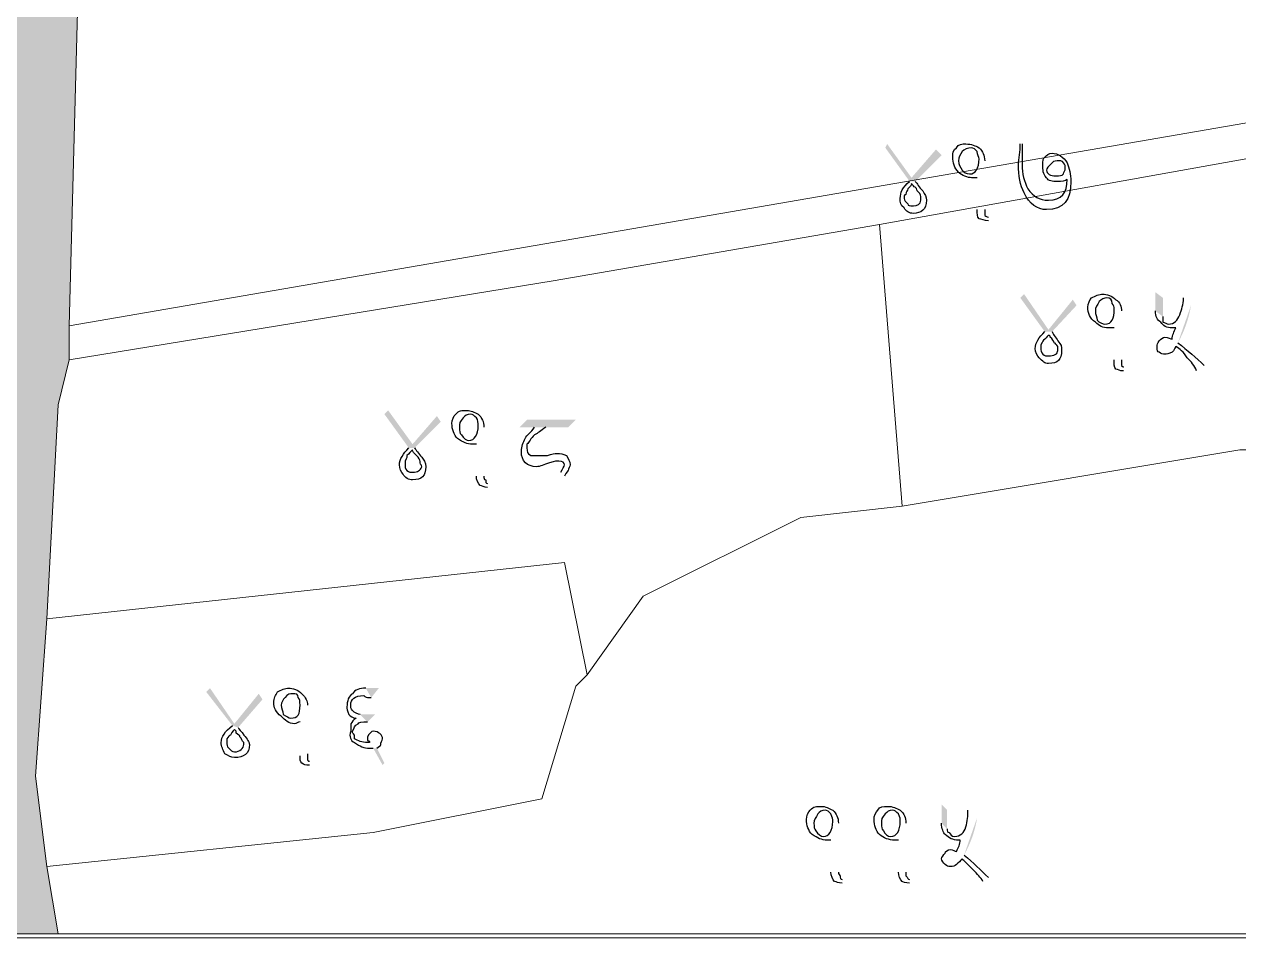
# Model space of a CAD drawing. Header units: metres. Extents: x 345912 to 349030, y 3061206 to 3061792.
# Drawn here: x 346788.72 to 346821.61, y 3061317.05 to 3061341.78 of the extents above; entities that cross this region are included whole.
import ezdxf

# ---------------------------------------------------------------- set-up
doc = ezdxf.new("R2010")
doc.units = ezdxf.units.M
doc.header["$MEASUREMENT"] = 0
doc.layers.add('PDF4_Geometry', color=7, linetype='Continuous')
doc.layers.add('PDF4_Solid Fills', color=7, linetype='Continuous')

msp = doc.modelspace()

# ---------------------------------------------------------------- hatches: boundary and pattern name
at = {"layer": 'PDF4_Solid Fills', "true_color": 0xc3c3c3, "transparency": 33554531}
h = msp.add_hatch(color=9, dxfattribs=at)
h.paths.add_polyline_path([(346861.86867, 3061355.56042), (346855.77267, 3061355.25562), (346854.85827, 3061364.39962), (346853.94387, 3061369.58122), (346859.73507, 3061370.80042), (346860.03987, 3061370.80042), (346860.95427, 3061365.61882), (346861.25907, 3061361.65642)], flags=0)
h.paths.add_polyline_path([(346864.00227, 3061332.39562), (346857.60147, 3061332.09083), (346856.68707, 3061342.14922), (346863.08787, 3061342.14922)], flags=0)
h.paths.add_polyline_path([(346838.09427, 3061366.83802), (346831.99827, 3061365.61882), (346831.08387, 3061365.31402), (346823.46387, 3061364.09482), (346814.01507, 3061362.26602), (346813.71028, 3061362.26602), (346791.45988, 3061357.99882), (346792.37427, 3061364.09482), (346811.27187, 3061367.75243), (346820.72067, 3061369.27642), (346829.55987, 3061371.10522), (346838.70387, 3061372.62922)], flags=0)
h.paths.add_polyline_path([(346867.65987, 3061372.32442), (346864.30707, 3061371.71482), (346864.30707, 3061372.01962), (346864.00227, 3061374.76282), (346867.35507, 3061375.37243)], flags=0)
h.paths.add_polyline_path([(346853.94387, 3061369.58122), (346845.71427, 3061368.05722), (346845.40947, 3061368.05722), (346845.10467, 3061368.05722), (346844.49507, 3061367.75243), (346838.09427, 3061366.83802), (346838.70387, 3061372.62922), (346849.06707, 3061374.76282), (346849.37187, 3061374.76282), (346849.67667, 3061375.06762), (346849.98147, 3061375.06762), (346850.28627, 3061375.06762), (346852.72467, 3061375.67722)], flags=0)
h.paths.add_polyline_path([(346859.73507, 3061370.80042), (346853.94387, 3061369.58122), (346852.72467, 3061375.67722), (346856.99187, 3061376.59162), (346858.82067, 3061376.89642), (346859.43027, 3061371.10522)], flags=0)
h.paths.add_polyline_path([(346864.00227, 3061374.76282), (346864.30707, 3061372.01962), (346864.30707, 3061371.71482), (346859.73507, 3061370.80042), (346859.43027, 3061371.10522), (346858.82067, 3061376.89642), (346860.95427, 3061377.20123), (346863.69747, 3061377.50603), (346863.69747, 3061376.89642)], flags=0)
h.paths.add_polyline_path([(346867.35507, 3061375.37243), (346864.00227, 3061374.76282), (346863.69747, 3061376.89642), (346863.69747, 3061377.50603), (346867.05027, 3061378.11562)], flags=0)
h.paths.add_polyline_path([(346956.05188, 3061317.15562), (346955.13748, 3061318.37482), (346952.39427, 3061320.81322), (346949.95587, 3061321.11802), (346943.85987, 3061323.25162), (346934.71587, 3061325.99482), (346928.01028, 3061327.51882), (346922.82867, 3061327.51882), (346919.78067, 3061327.21402), (346917.64707, 3061326.29962), (346909.41747, 3061322.03243), (346903.32147, 3061317.76522), (346901.18787, 3061317.15562), (346787.49747, 3061317.15562), (346787.19267, 3061318.37482), (346787.19267, 3061320.50842), (346788.10707, 3061333.91962), (346788.41187, 3061335.74842), (346788.41187, 3061342.14922), (346788.71668, 3061350.37882), (346789.63107, 3061357.08442), (346790.54547, 3061360.74202), (346790.54547, 3061366.22842), (346791.45988, 3061369.58122), (346794.50787, 3061379.03002), (346793.89827, 3061382.07802), (346793.59348, 3061382.99243), (346790.54547, 3061391.83162), (346787.19267, 3061402.80443), (346782.92547, 3061416.52042), (346782.92547, 3061419.87322), (346782.92547, 3061427.18843), (346780.18227, 3061437.55162), (346778.04867, 3061448.82923), (346775.30547, 3061457.36363), (346773.78147, 3061460.41162), (346770.73347, 3061464.06923), (346767.07587, 3061467.72682), (346763.11347, 3061473.51802), (346756.40787, 3061482.66203), (346754.88388, 3061486.31962), (346748.78787, 3061488.45322), (346744.82547, 3061489.36763), (346745.73987, 3061490.58682), (346754.57907, 3061487.84363), (346755.18867, 3061488.75802), (346754.57907, 3061494.24442), (346751.22627, 3061506.13162), (346747.56867, 3061512.83722), (346749.39748, 3061514.05643), (346753.35987, 3061506.43643), (346754.57907, 3061501.86442), (346756.71267, 3061492.72042), (346757.32227, 3061484.79563), (346760.37028, 3061481.13802), (346761.89427, 3061478.39483), (346767.07587, 3061470.77483), (346772.56227, 3061464.37402), (346775.00067, 3061461.02123), (346778.04867, 3061454.62042), (346780.18227, 3061447.00042), (346780.79187, 3061442.42843), (346784.44948, 3061428.10282), (346785.05907, 3061419.87322), (346785.36387, 3061417.13002), (346789.93587, 3061400.67083), (346795.11747, 3061386.04042), (346796.03187, 3061382.07802), (346795.42227, 3061375.67722), (346792.67907, 3061367.14282), (346792.37427, 3061364.09482), (346791.45988, 3061357.99882), (346791.15507, 3061353.73162), (346790.24067, 3061345.19722), (346789.93587, 3061333.61482), (346789.93587, 3061332.70042), (346789.63107, 3061331.48123), (346789.32628, 3061325.69002), (346789.02147, 3061321.42283), (346789.32628, 3061318.98443), (346789.63107, 3061317.15562), (346895.09187, 3061317.15562), (346896.00627, 3061317.46042), (346900.57827, 3061318.67962), (346905.45507, 3061320.81322), (346908.80787, 3061323.25162), (346916.12308, 3061327.21402), (346916.73267, 3061327.51882), (346917.64707, 3061327.82362), (346920.69507, 3061328.73802), (346927.70547, 3061328.73802), (346936.23988, 3061326.90923), (346946.29828, 3061324.16603), (346948.12707, 3061323.25162), (346949.04147, 3061322.94682), (346955.13748, 3061320.50842), (346957.57587, 3061318.37482), (346957.88067, 3061318.07002), (346958.49028, 3061317.15562)], flags=0)
h.paths.add_polyline_path([(346863.08787, 3061342.14922), (346856.68707, 3061342.14922), (346855.77267, 3061355.25562), (346861.86867, 3061355.56042), (346862.17347, 3061353.73162), (346862.78307, 3061343.97802)], flags=0)
h = msp.add_hatch(color=9, dxfattribs=at)
h.paths.add_polyline_path([(346861.86867, 3061355.56042), (346855.77267, 3061355.25562), (346854.85827, 3061364.39962), (346853.94387, 3061369.58122), (346859.73507, 3061370.80042), (346860.03987, 3061370.80042), (346860.95427, 3061365.61882), (346861.25907, 3061361.65642)], flags=0)
h.paths.add_polyline_path([(346864.00227, 3061332.39562), (346857.60147, 3061332.09083), (346856.68707, 3061342.14922), (346863.08787, 3061342.14922)], flags=0)
h.paths.add_polyline_path([(346838.09427, 3061366.83802), (346831.99827, 3061365.61882), (346831.08387, 3061365.31402), (346823.46387, 3061364.09482), (346814.01507, 3061362.26602), (346813.71028, 3061362.26602), (346791.45988, 3061357.99882), (346792.37427, 3061364.09482), (346811.27187, 3061367.75243), (346820.72067, 3061369.27642), (346829.55987, 3061371.10522), (346838.70387, 3061372.62922)], flags=0)
h.paths.add_polyline_path([(346867.65987, 3061372.32442), (346864.30707, 3061371.71482), (346864.30707, 3061372.01962), (346864.00227, 3061374.76282), (346867.35507, 3061375.37243)], flags=0)
h.paths.add_polyline_path([(346853.94387, 3061369.58122), (346845.71427, 3061368.05722), (346845.40947, 3061368.05722), (346845.10467, 3061368.05722), (346844.49507, 3061367.75243), (346838.09427, 3061366.83802), (346838.70387, 3061372.62922), (346849.06707, 3061374.76282), (346849.37187, 3061374.76282), (346849.67667, 3061375.06762), (346849.98147, 3061375.06762), (346850.28627, 3061375.06762), (346852.72467, 3061375.67722)], flags=0)
h.paths.add_polyline_path([(346859.73507, 3061370.80042), (346853.94387, 3061369.58122), (346852.72467, 3061375.67722), (346856.99187, 3061376.59162), (346858.82067, 3061376.89642), (346859.43027, 3061371.10522)], flags=0)
h.paths.add_polyline_path([(346864.00227, 3061374.76282), (346864.30707, 3061372.01962), (346864.30707, 3061371.71482), (346859.73507, 3061370.80042), (346859.43027, 3061371.10522), (346858.82067, 3061376.89642), (346860.95427, 3061377.20123), (346863.69747, 3061377.50603), (346863.69747, 3061376.89642)], flags=0)
h.paths.add_polyline_path([(346867.35507, 3061375.37243), (346864.00227, 3061374.76282), (346863.69747, 3061376.89642), (346863.69747, 3061377.50603), (346867.05027, 3061378.11562)], flags=0)
h.paths.add_polyline_path([(346956.05188, 3061317.15562), (346955.13748, 3061318.37482), (346952.39427, 3061320.81322), (346949.95587, 3061321.11802), (346943.85987, 3061323.25162), (346934.71587, 3061325.99482), (346928.01028, 3061327.51882), (346922.82867, 3061327.51882), (346919.78067, 3061327.21402), (346917.64707, 3061326.29962), (346909.41747, 3061322.03243), (346903.32147, 3061317.76522), (346901.18787, 3061317.15562), (346787.49747, 3061317.15562), (346787.19267, 3061318.37482), (346787.19267, 3061320.50842), (346788.10707, 3061333.91962), (346788.41187, 3061335.74842), (346788.41187, 3061342.14922), (346788.71668, 3061350.37882), (346789.63107, 3061357.08442), (346790.54547, 3061360.74202), (346790.54547, 3061366.22842), (346791.45988, 3061369.58122), (346794.50787, 3061379.03002), (346793.89827, 3061382.07802), (346793.59348, 3061382.99243), (346790.54547, 3061391.83162), (346787.19267, 3061402.80443), (346782.92547, 3061416.52042), (346782.92547, 3061419.87322), (346782.92547, 3061427.18843), (346780.18227, 3061437.55162), (346778.04867, 3061448.82923), (346775.30547, 3061457.36363), (346773.78147, 3061460.41162), (346770.73347, 3061464.06923), (346767.07587, 3061467.72682), (346763.11347, 3061473.51802), (346756.40787, 3061482.66203), (346754.88388, 3061486.31962), (346748.78787, 3061488.45322), (346744.82547, 3061489.36763), (346745.73987, 3061490.58682), (346754.57907, 3061487.84363), (346755.18867, 3061488.75802), (346754.57907, 3061494.24442), (346751.22627, 3061506.13162), (346747.56867, 3061512.83722), (346749.39748, 3061514.05643), (346753.35987, 3061506.43643), (346754.57907, 3061501.86442), (346756.71267, 3061492.72042), (346757.32227, 3061484.79563), (346760.37028, 3061481.13802), (346761.89427, 3061478.39483), (346767.07587, 3061470.77483), (346772.56227, 3061464.37402), (346775.00067, 3061461.02123), (346778.04867, 3061454.62042), (346780.18227, 3061447.00042), (346780.79187, 3061442.42843), (346784.44948, 3061428.10282), (346785.05907, 3061419.87322), (346785.36387, 3061417.13002), (346789.93587, 3061400.67083), (346795.11747, 3061386.04042), (346796.03187, 3061382.07802), (346795.42227, 3061375.67722), (346792.67907, 3061367.14282), (346792.37427, 3061364.09482), (346791.45988, 3061357.99882), (346791.15507, 3061353.73162), (346790.24067, 3061345.19722), (346789.93587, 3061333.61482), (346789.93587, 3061332.70042), (346789.63107, 3061331.48123), (346789.32628, 3061325.69002), (346789.02147, 3061321.42283), (346789.32628, 3061318.98443), (346789.63107, 3061317.15562), (346895.09187, 3061317.15562), (346896.00627, 3061317.46042), (346900.57827, 3061318.67962), (346905.45507, 3061320.81322), (346908.80787, 3061323.25162), (346916.12308, 3061327.21402), (346916.73267, 3061327.51882), (346917.64707, 3061327.82362), (346920.69507, 3061328.73802), (346927.70547, 3061328.73802), (346936.23988, 3061326.90923), (346946.29828, 3061324.16603), (346948.12707, 3061323.25162), (346949.04147, 3061322.94682), (346955.13748, 3061320.50842), (346957.57587, 3061318.37482), (346957.88067, 3061318.07002), (346958.49028, 3061317.15562)], flags=0)
h.paths.add_polyline_path([(346863.08787, 3061342.14922), (346856.68707, 3061342.14922), (346855.77267, 3061355.25562), (346861.86867, 3061355.56042), (346862.17347, 3061353.73162), (346862.78307, 3061343.97802)], flags=0)
at = {"layer": 'PDF4_Solid Fills', "transparency": 33554559}
h = msp.add_hatch(color=256, dxfattribs=at)
h.paths.add_polyline_path([(346812.69428, 3061337.52643), (346812.03388, 3061338.44083), (346812.08468, 3061338.54243), (346812.74508, 3061337.62803), (346813.40548, 3061338.39003), (346813.55788, 3061338.23763), (346812.84668, 3061337.52643)], flags=0)
h.paths.add_polyline_path([(346814.72628, 3061338.08523), (346814.72628, 3061336.76443)], flags=0)
h.paths.add_polyline_path([(346814.82788, 3061336.56123), (346814.82788, 3061336.45963)], flags=0)
h.paths.add_polyline_path([(346815.69148, 3061338.54243), (346815.74228, 3061338.54243)], flags=0)
h.paths.add_polyline_path([(346816.96148, 3061337.57723), (346816.96148, 3061337.57723)], flags=0)
h = msp.add_hatch(color=256, dxfattribs=at)
h.paths.add_polyline_path([(346816.35188, 3061333.46244), (346815.69148, 3061334.37684), (346815.79308, 3061334.47844), (346816.45348, 3061333.51324), (346817.11388, 3061334.32604), (346817.21548, 3061334.17364), (346816.55508, 3061333.46244)], flags=0)
h.paths.add_polyline_path([(346818.43468, 3061334.02124), (346818.43468, 3061332.70044)], flags=0)
h.paths.add_polyline_path([(346818.48548, 3061332.49724), (346818.48548, 3061332.39564)], flags=0)
h.paths.add_polyline_path([(346820.11108, 3061334.37684), (346820.31428, 3061334.17364)], flags=0)
h.paths.add_polyline_path([(346819.95868, 3061333.15764, 0.08894398), (346820.31428, 3061334.17364)], flags=0)
h.paths.add_polyline_path([(346820.66988, 3061332.54804), (346820.46668, 3061332.39564)], flags=0)
h.paths.add_polyline_path([(346819.34908, 3061334.02124), (346819.34908, 3061334.52924), (346819.55228, 3061334.37684), (346819.55228, 3061333.86884)], flags=0)
h = msp.add_hatch(color=256, dxfattribs=at)
h.paths.add_polyline_path([(346799.13068, 3061330.31282), (346798.47028, 3061331.22722), (346798.57188, 3061331.32882), (346799.23228, 3061330.41442), (346799.89268, 3061331.17642), (346799.99428, 3061331.02402), (346799.28308, 3061330.31282)], flags=0)
h.paths.add_polyline_path([(346801.16268, 3061330.87162), (346801.16268, 3061329.55082)], flags=0)
h.paths.add_polyline_path([(346801.26428, 3061329.34762), (346801.26428, 3061329.24602)], flags=0)
h.paths.add_polyline_path([(346802.53428, 3061330.87162), (346802.12788, 3061330.87162), (346802.33108, 3061331.07482), (346803.65188, 3061331.07482), (346803.44868, 3061330.87162), (346802.83908, 3061330.87162)], flags=0)
h.paths.add_polyline_path([(346803.34708, 3061329.55082), (346803.24548, 3061329.65242)], flags=0)
h = msp.add_hatch(color=256, dxfattribs=at)
h.paths.add_polyline_path([(346794.35548, 3061322.79443), (346793.64428, 3061323.70883), (346793.74588, 3061323.81043), (346794.40628, 3061322.84523), (346795.06668, 3061323.65803), (346795.16828, 3061323.50563), (346794.50788, 3061322.74363)], flags=0)
h.paths.add_polyline_path([(346796.38748, 3061323.35323), (346796.38748, 3061322.03243)], flags=0)
h.paths.add_polyline_path([(346796.43828, 3061321.82923), (346796.43828, 3061321.72763)], flags=0)
h.paths.add_polyline_path([(346798.11468, 3061323.55643), (346798.31788, 3061323.81043), (346797.96228, 3061323.81043)], flags=0)
h.paths.add_polyline_path([(346798.16548, 3061322.18483), (346798.41948, 3061321.72763), (346798.47028, 3061321.77843), (346798.26708, 3061322.18483)], flags=0)
h.paths.add_polyline_path([(346798.01308, 3061322.89603), (346798.21628, 3061323.09923), (346797.80988, 3061323.09923)], flags=0)
h = msp.add_hatch(color=256, dxfattribs=at)
h.paths.add_polyline_path([(346810.76388, 3061320.15284), (346810.76388, 3061318.83204)], flags=0)
h.paths.add_polyline_path([(346810.86548, 3061318.62884), (346810.86548, 3061318.52724)], flags=0)
h.paths.add_polyline_path([(346812.59268, 3061320.15284), (346812.59268, 3061318.83204)], flags=0)
h.paths.add_polyline_path([(346812.69428, 3061318.62884), (346812.69428, 3061318.52724)], flags=0)
h.paths.add_polyline_path([(346814.26908, 3061320.50844), (346814.52308, 3061320.30524)], flags=0)
h.paths.add_polyline_path([(346814.16748, 3061319.28924, 0.08894398), (346814.52308, 3061320.30524)], flags=0)
h.paths.add_polyline_path([(346814.82788, 3061318.67964), (346814.67548, 3061318.57804)], flags=0)
h.paths.add_polyline_path([(346813.55788, 3061320.15284), (346813.55788, 3061320.66084), (346813.71028, 3061320.50844), (346813.71028, 3061320.00044)], flags=0)

# ---------------------------------------------------------------- linework, layer by layer
at = {"layer": 'PDF4_Geometry', "lineweight": 13}
msp.add_lwpolyline([(346742.03148, 3061540.87883), (346969.86948, 3061540.87883), (346969.86948, 3061317.05403), (346742.03148, 3061317.05403)], close=True, dxfattribs=at)
at = {"layer": 'PDF4_Geometry', "lineweight": 9}
for points in [[(346901.18787, 3061317.15562), (346787.49747, 3061317.15562), (346787.19267, 3061318.37482), (346787.19267, 3061320.50842), (346788.10707, 3061333.91962), (346788.41187, 3061335.74842), (346788.41187, 3061342.14922), (346788.71668, 3061350.37882), (346789.63107, 3061357.08442), (346790.54547, 3061360.74202), (346790.54547, 3061366.22842), (346791.45988, 3061369.58122), (346794.50787, 3061379.03002), (346793.89827, 3061382.07802), (346793.59348, 3061382.99243), (346790.54547, 3061391.83162), (346787.19267, 3061402.80443), (346782.92547, 3061416.52042), (346782.92547, 3061419.87322), (346782.92547, 3061427.18843), (346780.18227, 3061437.55162), (346778.04867, 3061448.82923)], [(346901.18787, 3061317.15562), (346787.49747, 3061317.15562), (346787.19267, 3061318.37482), (346787.19267, 3061320.50842), (346788.10707, 3061333.91962), (346788.41187, 3061335.74842), (346788.41187, 3061342.14922), (346788.71668, 3061350.37882), (346789.63107, 3061357.08442), (346790.54547, 3061360.74202), (346790.54547, 3061366.22842), (346791.45988, 3061369.58122), (346794.50787, 3061379.03002), (346793.89827, 3061382.07802), (346793.59348, 3061382.99243), (346790.54547, 3061391.83162), (346787.19267, 3061402.80443), (346782.92547, 3061416.52042), (346782.92547, 3061419.87322), (346782.92547, 3061427.18843), (346780.18227, 3061437.55162), (346778.04867, 3061448.82923)], [(346780.18227, 3061447.00042), (346780.79187, 3061442.42843), (346784.44948, 3061428.10282), (346785.05907, 3061419.87322), (346785.36387, 3061417.13002), (346789.93587, 3061400.67083), (346795.11747, 3061386.04042), (346796.03187, 3061382.07802), (346795.42227, 3061375.67722), (346792.67907, 3061367.14282), (346792.37427, 3061364.09482), (346791.45988, 3061357.99882), (346791.15507, 3061353.73162), (346790.24067, 3061345.19722), (346789.93587, 3061333.61482), (346789.93587, 3061332.70042), (346789.63107, 3061331.48123), (346789.32628, 3061325.69002), (346789.02147, 3061321.42283), (346789.32628, 3061318.98443), (346789.63107, 3061317.15562), (346895.09187, 3061317.15562)], [(346780.18227, 3061447.00042), (346780.79187, 3061442.42843), (346784.44948, 3061428.10282), (346785.05907, 3061419.87322), (346785.36387, 3061417.13002), (346789.93587, 3061400.67083), (346795.11747, 3061386.04042), (346796.03187, 3061382.07802), (346795.42227, 3061375.67722), (346792.67907, 3061367.14282), (346792.37427, 3061364.09482), (346791.45988, 3061357.99882), (346791.15507, 3061353.73162), (346790.24067, 3061345.19722), (346789.93587, 3061333.61482), (346789.93587, 3061332.70042), (346789.63107, 3061331.48123), (346789.32628, 3061325.69002), (346789.02147, 3061321.42283), (346789.32628, 3061318.98443), (346789.63107, 3061317.15562), (346895.09187, 3061317.15562)]]:
    msp.add_lwpolyline(points, dxfattribs=at)
for points in [[(346844.49507, 3061349.46444), (346844.19028, 3061348.55004), (346844.49507, 3061343.97803), (346843.88548, 3061342.45403), (346834.13188, 3061340.93004), (346834.13188, 3061341.23483), (346789.93587, 3061333.61483), (346790.24068, 3061345.19724), (346800.60388, 3061346.11164), (346806.69988, 3061347.02602), (346811.27188, 3061347.63564), (346814.01507, 3061348.24523), (346814.31988, 3061348.24523), (346823.76867, 3061350.98844), (346827.12147, 3061351.90284), (346831.08388, 3061352.81724), (346831.38867, 3061352.81724), (346831.99828, 3061353.12203), (346832.30308, 3061353.12203), (346836.57028, 3061354.03643), (346840.22787, 3061353.42683), (346845.10468, 3061350.98844), (346845.10468, 3061350.68363)], [(346844.49507, 3061349.46444), (346844.19028, 3061348.55004), (346844.49507, 3061343.97803), (346843.88548, 3061342.45403), (346834.13188, 3061340.93004), (346834.13188, 3061341.23483), (346789.93587, 3061333.61483), (346790.24068, 3061345.19724), (346800.60388, 3061346.11164), (346806.69988, 3061347.02602), (346811.27188, 3061347.63564), (346814.01507, 3061348.24523), (346814.31988, 3061348.24523), (346823.76867, 3061350.98844), (346827.12147, 3061351.90284), (346831.08388, 3061352.81724), (346831.38867, 3061352.81724), (346831.99828, 3061353.12203), (346832.30308, 3061353.12203), (346836.57028, 3061354.03643), (346840.22787, 3061353.42683), (346845.10468, 3061350.98844), (346845.10468, 3061350.68363)], [(346834.13188, 3061340.93004), (346834.13188, 3061340.01564), (346823.76867, 3061338.49164), (346811.88147, 3061336.35803), (346803.04227, 3061334.83403), (346789.93587, 3061332.70042), (346789.93587, 3061333.61483), (346834.13188, 3061341.23483)], [(346834.13188, 3061340.93004), (346834.13188, 3061340.01564), (346823.76867, 3061338.49164), (346811.88147, 3061336.35803), (346803.04227, 3061334.83403), (346789.93587, 3061332.70042), (346789.93587, 3061333.61483), (346834.13188, 3061341.23483)], [(346824.98787, 3061330.26203), (346821.63507, 3061330.26203), (346812.49108, 3061328.73803), (346811.88147, 3061336.35803), (346823.76867, 3061338.49164)], [(346824.98787, 3061330.26203), (346821.63507, 3061330.26203), (346812.49108, 3061328.73803), (346811.88147, 3061336.35803), (346823.76867, 3061338.49164)], [(346812.49108, 3061328.73803), (346809.74788, 3061328.43322), (346805.48068, 3061326.29963), (346803.95668, 3061324.16602), (346803.34708, 3061327.21403), (346789.32628, 3061325.69004), (346789.63108, 3061331.48124), (346789.93587, 3061332.70042), (346803.04227, 3061334.83403), (346811.88147, 3061336.35803)], [(346812.49108, 3061328.73803), (346809.74788, 3061328.43322), (346805.48068, 3061326.29963), (346803.95668, 3061324.16602), (346803.34708, 3061327.21403), (346789.32628, 3061325.69004), (346789.63108, 3061331.48124), (346789.93587, 3061332.70042), (346803.04227, 3061334.83403), (346811.88147, 3061336.35803)], [(346789.63108, 3061317.15564), (346789.32628, 3061318.98444), (346798.16547, 3061319.89884), (346802.73748, 3061320.81322), (346803.65188, 3061323.86124), (346803.95668, 3061324.16602), (346805.48068, 3061326.29963), (346809.74788, 3061328.43322), (346812.49108, 3061328.73803), (346821.63507, 3061330.26203), (346824.98787, 3061330.26203), (346830.47427, 3061330.26203), (346830.47427, 3061323.55643), (346831.69348, 3061317.15564)], [(346789.63108, 3061317.15564), (346789.32628, 3061318.98444), (346798.16547, 3061319.89884), (346802.73748, 3061320.81322), (346803.65188, 3061323.86124), (346803.95668, 3061324.16602), (346805.48068, 3061326.29963), (346809.74788, 3061328.43322), (346812.49108, 3061328.73803), (346821.63507, 3061330.26203), (346824.98787, 3061330.26203), (346830.47427, 3061330.26203), (346830.47427, 3061323.55643), (346831.69348, 3061317.15564)], [(346803.95668, 3061324.16602), (346803.65188, 3061323.86124), (346802.73748, 3061320.81322), (346798.16547, 3061319.89884), (346789.32628, 3061318.98444), (346789.02148, 3061321.42284), (346789.32628, 3061325.69004), (346803.34708, 3061327.21403)], [(346803.95668, 3061324.16602), (346803.65188, 3061323.86124), (346802.73748, 3061320.81322), (346798.16547, 3061319.89884), (346789.32628, 3061318.98444), (346789.02148, 3061321.42284), (346789.32628, 3061325.69004), (346803.34708, 3061327.21403)]]:
    msp.add_lwpolyline(points, close=True, dxfattribs=at)
at = {"layer": 'PDF4_Geometry', "lineweight": 25}
for points in [[(346813.86268, 3061338.18683), (346813.86268, 3061338.28843), (346813.86268, 3061338.39003), (346813.96428, 3061338.44083)], [(346813.96428, 3061338.44083), (346814.01508, 3061338.54243), (346814.11668, 3061338.54243), (346814.21828, 3061338.54243)], [(346814.37068, 3061338.44083), (346814.26908, 3061338.44083), (346814.16748, 3061338.39003), (346814.11668, 3061338.33923)], [(346814.21828, 3061338.54243), (346814.37068, 3061338.54243), (346814.47228, 3061338.49163), (346814.57388, 3061338.44083)], [(346814.52308, 3061338.33923), (346814.47228, 3061338.39003), (346814.42148, 3061338.44083), (346814.37068, 3061338.44083)], [(346814.57388, 3061338.44083), (346814.67548, 3061338.33923), (346814.72628, 3061338.23763), (346814.72628, 3061338.08523)], [(346815.64068, 3061337.98363), (346815.64068, 3061338.13603), (346815.69148, 3061338.33923), (346815.69148, 3061338.54243)], [(346815.74228, 3061338.54243), (346815.74228, 3061338.49163), (346815.74228, 3061338.39003), (346815.74228, 3061338.23763)], [(346814.01508, 3061337.78043), (346813.91348, 3061337.88203), (346813.86268, 3061338.03443), (346813.86268, 3061338.18683)], [(346814.11668, 3061338.33923), (346814.06588, 3061338.23763), (346814.01508, 3061338.18683), (346814.01508, 3061338.08523)], [(346814.01508, 3061338.08523), (346814.01508, 3061337.98363), (346814.06588, 3061337.93283), (346814.11668, 3061337.83123)], [(346814.31988, 3061337.72963), (346814.47228, 3061337.72963), (346814.57388, 3061337.88203), (346814.57388, 3061338.13603)], [(346814.57388, 3061338.13603), (346814.57388, 3061338.18683), (346814.52308, 3061338.23763), (346814.52308, 3061338.33923)], [(346815.74228, 3061338.23763), (346815.74228, 3061338.13603), (346815.74228, 3061338.03443), (346815.74228, 3061337.98363)], [(346816.30108, 3061337.98363), (346816.30108, 3061338.08523), (346816.30108, 3061338.13603), (346816.35188, 3061338.18683)], [(346816.35188, 3061338.18683), (346816.40268, 3061338.23763), (346816.45348, 3061338.28843), (346816.55508, 3061338.28843)], [(346816.55508, 3061338.03443), (346816.45348, 3061337.93283), (346816.40268, 3061337.88203), (346816.40268, 3061337.83123)], [(346816.55508, 3061338.28843), (346816.70748, 3061338.28843), (346816.85988, 3061338.18683), (346816.96148, 3061338.03443)], [(346816.75828, 3061338.08523), (346816.65668, 3061338.08523), (346816.60588, 3061338.08523), (346816.55508, 3061338.03443)], [(346816.85988, 3061338.03443), (346816.80908, 3061338.08523), (346816.80908, 3061338.08523), (346816.75828, 3061338.08523)], [(346816.91068, 3061337.88203), (346816.91068, 3061337.93283), (346816.91068, 3061337.98363), (346816.85988, 3061338.03443)], [(346816.96148, 3061338.03443), (346817.01228, 3061337.88203), (346817.06308, 3061337.72963), (346817.06308, 3061337.52643)], [(346814.37068, 3061337.62803), (346814.26908, 3061337.62803), (346814.11668, 3061337.67883), (346814.01508, 3061337.78043)], [(346814.11668, 3061337.83123), (346814.16748, 3061337.78043), (346814.21828, 3061337.72963), (346814.31988, 3061337.72963)], [(346815.79308, 3061337.22163), (346815.69148, 3061337.42483), (346815.64068, 3061337.67883), (346815.64068, 3061337.98363)], [(346815.74228, 3061337.98363), (346815.74228, 3061337.72963), (346815.79308, 3061337.52643), (346815.89468, 3061337.32323)], [(346816.40268, 3061337.62803), (346816.30108, 3061337.72963), (346816.30108, 3061337.83123), (346816.30108, 3061337.98363)], [(346816.40268, 3061337.83123), (346816.40268, 3061337.72963), (346816.50428, 3061337.67883), (346816.65668, 3061337.67883)], [(346816.65668, 3061337.67883), (346816.75828, 3061337.67883), (346816.80908, 3061337.67883), (346816.85988, 3061337.72963)], [(346816.85988, 3061337.72963), (346816.85988, 3061337.78043), (346816.91068, 3061337.83123), (346816.91068, 3061337.88203)], [(346812.44028, 3061337.06923), (346812.44028, 3061337.22163), (346812.49108, 3061337.37403), (346812.69428, 3061337.52643)], [(346812.74508, 3061337.47563), (346812.74508, 3061337.42483), (346812.69428, 3061337.37403), (346812.64348, 3061337.32323)], [(346812.84668, 3061337.37403), (346812.79588, 3061337.37403), (346812.79588, 3061337.42483), (346812.74508, 3061337.47563)], [(346812.84668, 3061337.52643), (346812.89748, 3061337.47563), (346812.94828, 3061337.37403), (346813.04988, 3061337.27243)], [(346814.52308, 3061337.62803), (346814.47228, 3061337.62803), (346814.42148, 3061337.62803), (346814.37068, 3061337.62803)], [(346816.70748, 3061337.52643), (346816.55508, 3061337.52643), (346816.45348, 3061337.52643), (346816.40268, 3061337.62803)], [(346817.06308, 3061337.52643), (346817.06308, 3061337.01843), (346816.85988, 3061336.76443), (346816.40268, 3061336.76443)], [(346816.45348, 3061337.01843), (346816.80908, 3061337.01843), (346816.96148, 3061337.22163), (346816.96148, 3061337.57723)], [(346816.96148, 3061337.57723), (346816.91068, 3061337.52643), (346816.80908, 3061337.52643), (346816.70748, 3061337.52643)], [(346812.54188, 3061336.81523), (346812.44028, 3061336.86603), (346812.44028, 3061336.96763), (346812.44028, 3061337.06923)], [(346812.59268, 3061337.17083), (346812.54188, 3061337.17083), (346812.54188, 3061337.12003), (346812.54188, 3061337.06923)], [(346812.54188, 3061337.06923), (346812.54188, 3061337.01843), (346812.59268, 3061336.96763), (346812.64348, 3061336.91683)], [(346812.64348, 3061337.32323), (346812.64348, 3061337.27243), (346812.59268, 3061337.27243), (346812.59268, 3061337.17083)], [(346812.89748, 3061337.27243), (346812.89748, 3061337.27243), (346812.89748, 3061337.32323), (346812.84668, 3061337.37403)], [(346812.99908, 3061337.12003), (346812.99908, 3061337.17083), (346812.94828, 3061337.22163), (346812.89748, 3061337.27243)], [(346812.99908, 3061337.01843), (346812.99908, 3061337.06923), (346812.99908, 3061337.06923), (346812.99908, 3061337.12003)], [(346813.04988, 3061337.27243), (346813.10068, 3061337.17083), (346813.15148, 3061337.12003), (346813.15148, 3061337.01843)], [(346816.40268, 3061336.76443), (346816.14868, 3061336.76443), (346815.94548, 3061336.91683), (346815.79308, 3061337.22163)], [(346815.89468, 3061337.32323), (346816.04708, 3061337.12003), (346816.19948, 3061337.01843), (346816.45348, 3061337.01843)], [(346812.79588, 3061336.66283), (346812.69428, 3061336.66283), (346812.59268, 3061336.71363), (346812.54188, 3061336.81523)], [(346812.64348, 3061336.91683), (346812.64348, 3061336.86603), (346812.69428, 3061336.86603), (346812.79588, 3061336.86603)], [(346812.79588, 3061336.86603), (346812.89748, 3061336.86603), (346812.99908, 3061336.91683), (346812.99908, 3061337.01843)], [(346813.15148, 3061337.01843), (346813.15148, 3061336.76443), (346812.99908, 3061336.66283), (346812.79588, 3061336.66283)], [(346814.57388, 3061336.51043), (346814.52308, 3061336.56123), (346814.52308, 3061336.66283), (346814.52308, 3061336.76443)], [(346814.72628, 3061336.76443), (346814.72628, 3061336.71363), (346814.72628, 3061336.66283), (346814.72628, 3061336.61203)], [(346814.82788, 3061336.45963), (346814.72628, 3061336.45963), (346814.62468, 3061336.51043), (346814.57388, 3061336.51043)], [(346814.72628, 3061336.61203), (346814.72628, 3061336.61203), (346814.77708, 3061336.56123), (346814.82788, 3061336.56123)], [(346817.62188, 3061334.37684), (346817.72348, 3061334.42764), (346817.82508, 3061334.47844), (346817.92668, 3061334.47844)], [(346817.92668, 3061334.47844), (346818.02828, 3061334.47844), (346818.18068, 3061334.42764), (346818.28228, 3061334.32604)], [(346817.52028, 3061334.12284), (346817.52028, 3061334.22444), (346817.57108, 3061334.32604), (346817.62188, 3061334.37684)], [(346817.72348, 3061333.71644), (346817.57108, 3061333.81804), (346817.52028, 3061333.97044), (346817.52028, 3061334.12284)], [(346817.82508, 3061334.27524), (346817.77428, 3061334.17364), (346817.72348, 3061334.12284), (346817.72348, 3061334.02124)], [(346818.02828, 3061334.37684), (346817.97748, 3061334.37684), (346817.87588, 3061334.32604), (346817.82508, 3061334.27524)], [(346818.18068, 3061334.22444), (346818.18068, 3061334.32604), (346818.12988, 3061334.37684), (346818.02828, 3061334.37684)], [(346818.23148, 3061334.07204), (346818.23148, 3061334.12284), (346818.23148, 3061334.17364), (346818.18068, 3061334.22444)], [(346818.28228, 3061334.32604), (346818.38388, 3061334.27524), (346818.43468, 3061334.12284), (346818.43468, 3061334.02124)], [(346820.00948, 3061333.91964), (346820.06028, 3061334.07204), (346820.11108, 3061334.17364), (346820.11108, 3061334.37684)], [(346817.72348, 3061334.02124), (346817.72348, 3061333.91964), (346817.77428, 3061333.86884), (346817.77428, 3061333.76724)], [(346817.77428, 3061333.76724), (346817.82508, 3061333.71644), (346817.92668, 3061333.66564), (346817.97748, 3061333.66564)], [(346817.97748, 3061333.66564), (346818.18068, 3061333.66564), (346818.23148, 3061333.81804), (346818.23148, 3061334.07204)], [(346819.50148, 3061333.71644), (346819.39988, 3061333.76724), (346819.34908, 3061333.86884), (346819.34908, 3061334.02124)], [(346819.55228, 3061333.86884), (346819.55228, 3061333.81804), (346819.55228, 3061333.76724), (346819.55228, 3061333.71644)], [(346819.70468, 3061333.66564), (346819.85708, 3061333.66564), (346819.95868, 3061333.76724), (346820.00948, 3061333.91964)], [(346816.09788, 3061333.00524), (346816.09788, 3061333.15764), (346816.19948, 3061333.31004), (346816.35188, 3061333.46244)], [(346816.55508, 3061333.46244), (346816.55508, 3061333.41164), (346816.65668, 3061333.31004), (346816.70748, 3061333.20844)], [(346818.07908, 3061333.56404), (346817.92668, 3061333.56404), (346817.82508, 3061333.61484), (346817.72348, 3061333.71644)], [(346818.23148, 3061333.56404), (346818.18068, 3061333.56404), (346818.12988, 3061333.56404), (346818.07908, 3061333.56404)], [(346819.80628, 3061333.56404), (346819.65388, 3061333.56404), (346819.55228, 3061333.61484), (346819.50148, 3061333.71644)], [(346819.55228, 3061333.71644), (346819.60308, 3061333.71644), (346819.65388, 3061333.66564), (346819.70468, 3061333.66564)], [(346819.80628, 3061333.25924), (346819.80628, 3061333.36084), (346819.85708, 3061333.46244), (346819.90788, 3061333.56404)], [(346819.90788, 3061333.56404), (346819.85708, 3061333.56404), (346819.85708, 3061333.56404), (346819.80628, 3061333.56404)], [(346816.35188, 3061333.25924), (346816.30108, 3061333.20844), (346816.30108, 3061333.20844), (346816.25028, 3061333.10684)], [(346816.25028, 3061333.10684), (346816.25028, 3061333.05604), (346816.25028, 3061333.05604), (346816.25028, 3061333.00524)], [(346816.45348, 3061333.36084), (346816.45348, 3061333.36084), (346816.40268, 3061333.31004), (346816.35188, 3061333.25924)], [(346816.50428, 3061333.31004), (346816.50428, 3061333.31004), (346816.50428, 3061333.36084), (346816.45348, 3061333.36084)], [(346816.60588, 3061333.15764), (346816.60588, 3061333.20844), (346816.55508, 3061333.25924), (346816.50428, 3061333.31004)], [(346816.70748, 3061333.05604), (346816.65668, 3061333.10684), (346816.65668, 3061333.15764), (346816.60588, 3061333.15764)], [(346816.70748, 3061333.20844), (346816.80908, 3061333.10684), (346816.80908, 3061333.05604), (346816.80908, 3061332.95444)], [(346819.39988, 3061333.05604), (346819.39988, 3061333.10684), (346819.39988, 3061333.15764), (346819.45068, 3061333.20844)], [(346819.45068, 3061333.20844), (346819.50148, 3061333.25924), (346819.55228, 3061333.31004), (346819.60308, 3061333.31004)], [(346819.60308, 3061333.31004), (346819.70468, 3061333.31004), (346819.75548, 3061333.25924), (346819.80628, 3061333.25924)], [(346819.95868, 3061333.15764), (346820.21268, 3061332.95444), (346820.46668, 3061332.75124), (346820.66988, 3061332.54804)], [(346816.19948, 3061332.75124), (346816.14868, 3061332.80204), (346816.09788, 3061332.90364), (346816.09788, 3061333.00524)], [(346816.25028, 3061333.00524), (346816.25028, 3061332.95444), (346816.25028, 3061332.90364), (346816.30108, 3061332.85284)], [(346816.30108, 3061332.85284), (346816.35188, 3061332.80204), (346816.40268, 3061332.80204), (346816.45348, 3061332.80204)], [(346816.45348, 3061332.80204), (346816.60588, 3061332.80204), (346816.70748, 3061332.85284), (346816.70748, 3061332.95444)], [(346816.80908, 3061332.95444), (346816.80908, 3061332.70044), (346816.70748, 3061332.59884), (346816.45348, 3061332.59884)], [(346816.70748, 3061332.95444), (346816.70748, 3061332.95444), (346816.70748, 3061333.00524), (346816.70748, 3061333.05604)], [(346819.45068, 3061332.90364), (346819.39988, 3061332.90364), (346819.39988, 3061332.95444), (346819.39988, 3061333.05604)], [(346819.60308, 3061332.85284), (346819.55228, 3061332.85284), (346819.50148, 3061332.85284), (346819.45068, 3061332.90364)], [(346819.80628, 3061332.90364), (346819.70468, 3061332.85284), (346819.65388, 3061332.85284), (346819.60308, 3061332.85284)], [(346819.90788, 3061333.05604), (346819.85708, 3061333.00524), (346819.85708, 3061332.95444), (346819.80628, 3061332.90364)], [(346820.21268, 3061332.75124), (346820.11108, 3061332.90364), (346820.00948, 3061333.00524), (346819.90788, 3061333.05604)], [(346816.45348, 3061332.59884), (346816.35188, 3061332.59884), (346816.30108, 3061332.64964), (346816.19948, 3061332.75124)], [(346818.28228, 3061332.44644), (346818.23148, 3061332.49724), (346818.23148, 3061332.59884), (346818.23148, 3061332.70044)], [(346818.48548, 3061332.39564), (346818.38388, 3061332.39564), (346818.33308, 3061332.44644), (346818.28228, 3061332.44644)], [(346818.43468, 3061332.70044), (346818.43468, 3061332.64964), (346818.43468, 3061332.59884), (346818.43468, 3061332.54804)], [(346818.43468, 3061332.54804), (346818.43468, 3061332.54804), (346818.48548, 3061332.49724), (346818.48548, 3061332.49724)], [(346820.46668, 3061332.39564), (346820.41588, 3061332.54804), (346820.31428, 3061332.64964), (346820.21268, 3061332.75124)], [(346800.29908, 3061330.97322), (346800.29908, 3061331.07482), (346800.34988, 3061331.17642), (346800.40068, 3061331.22722)], [(346800.40068, 3061331.22722), (346800.50228, 3061331.32882), (346800.55308, 3061331.32882), (346800.70548, 3061331.32882)], [(346800.80708, 3061331.22722), (346800.70548, 3061331.22722), (346800.65468, 3061331.17642), (346800.60388, 3061331.12562)], [(346800.70548, 3061331.32882), (346800.80708, 3061331.32882), (346800.90868, 3061331.27802), (346801.01028, 3061331.22722)], [(346800.95948, 3061331.12562), (346800.90868, 3061331.17642), (346800.85788, 3061331.22722), (346800.80708, 3061331.22722)], [(346801.01028, 3061331.22722), (346801.11188, 3061331.12562), (346801.16268, 3061331.02402), (346801.16268, 3061330.87162)], [(346800.45148, 3061330.56682), (346800.34988, 3061330.66842), (346800.29908, 3061330.82082), (346800.29908, 3061330.97322)], [(346800.60388, 3061331.12562), (346800.50228, 3061331.02402), (346800.50228, 3061330.97322), (346800.50228, 3061330.87162)], [(346800.50228, 3061330.87162), (346800.50228, 3061330.77002), (346800.50228, 3061330.71922), (346800.55308, 3061330.66842)], [(346800.75628, 3061330.51602), (346800.90868, 3061330.51602), (346801.01028, 3061330.66842), (346801.01028, 3061330.92242)], [(346801.01028, 3061330.92242), (346801.01028, 3061330.97322), (346801.01028, 3061331.07482), (346800.95948, 3061331.12562)], [(346802.28028, 3061330.56682), (346802.33108, 3061330.66842), (346802.43268, 3061330.71922), (346802.53428, 3061330.87162)], [(346802.83908, 3061330.87162), (346802.68668, 3061330.77002), (346802.63588, 3061330.71922), (346802.53428, 3061330.66842)], [(346800.85788, 3061330.41442), (346800.70548, 3061330.41442), (346800.60388, 3061330.46522), (346800.45148, 3061330.56682)], [(346800.55308, 3061330.66842), (346800.60388, 3061330.56682), (346800.70548, 3061330.51602), (346800.75628, 3061330.51602)], [(346802.17868, 3061330.21122), (346802.17868, 3061330.36362), (346802.22948, 3061330.46522), (346802.28028, 3061330.56682)], [(346802.53428, 3061330.66842), (346802.43268, 3061330.56682), (346802.38188, 3061330.46522), (346802.33108, 3061330.41442)], [(346798.87668, 3061329.85562), (346798.87668, 3061330.00802), (346798.97828, 3061330.16042), (346799.13068, 3061330.31282)], [(346799.23228, 3061330.26202), (346799.18148, 3061330.21122), (346799.13068, 3061330.16042), (346799.07988, 3061330.10962)], [(346799.28308, 3061330.16042), (346799.28308, 3061330.16042), (346799.23228, 3061330.21122), (346799.23228, 3061330.26202)], [(346799.28308, 3061330.31282), (346799.33388, 3061330.26202), (346799.38468, 3061330.16042), (346799.48628, 3061330.05882)], [(346799.38468, 3061330.05882), (346799.38468, 3061330.05882), (346799.33388, 3061330.10962), (346799.28308, 3061330.16042)], [(346800.95948, 3061330.41442), (346800.90868, 3061330.41442), (346800.90868, 3061330.41442), (346800.85788, 3061330.41442)], [(346802.58508, 3061329.80482), (346802.33108, 3061329.80482), (346802.17868, 3061329.95722), (346802.17868, 3061330.21122)], [(346802.33108, 3061330.41442), (346802.33108, 3061330.41442), (346802.33108, 3061330.36362), (346802.33108, 3061330.31282)], [(346802.33108, 3061330.31282), (346802.33108, 3061330.21122), (346802.33108, 3061330.16042), (346802.43268, 3061330.10962)], [(346802.88988, 3061330.10962), (346802.99148, 3061330.16042), (346803.09308, 3061330.16042), (346803.14388, 3061330.16042)], [(346803.14388, 3061330.16042), (346803.24548, 3061330.16042), (346803.29628, 3061330.16042), (346803.39788, 3061330.10962)], [(346798.97828, 3061329.60162), (346798.92748, 3061329.65242), (346798.87668, 3061329.75402), (346798.87668, 3061329.85562)], [(346799.07988, 3061330.10962), (346799.07988, 3061330.05882), (346799.07988, 3061330.05882), (346799.02908, 3061329.95722)], [(346799.02908, 3061329.95722), (346799.02908, 3061329.95722), (346799.02908, 3061329.90642), (346799.02908, 3061329.85562)], [(346799.02908, 3061329.85562), (346799.02908, 3061329.80482), (346799.02908, 3061329.75402), (346799.07988, 3061329.70322)], [(346799.43548, 3061329.90642), (346799.43548, 3061329.95722), (346799.43548, 3061330.00802), (346799.38468, 3061330.05882)], [(346799.48628, 3061329.80482), (346799.48628, 3061329.85562), (346799.43548, 3061329.85562), (346799.43548, 3061329.90642)], [(346799.48628, 3061330.05882), (346799.53708, 3061330.00802), (346799.58788, 3061329.90642), (346799.58788, 3061329.80482)], [(346802.43268, 3061330.10962), (346802.48348, 3061330.10962), (346802.53428, 3061330.10962), (346802.63588, 3061330.10962)], [(346802.94068, 3061329.90642), (346802.78828, 3061329.85562), (346802.68668, 3061329.80482), (346802.58508, 3061329.80482)], [(346802.63588, 3061330.10962), (346802.68668, 3061330.10962), (346802.78828, 3061330.10962), (346802.88988, 3061330.10962)], [(346803.19468, 3061329.95722), (346803.14388, 3061329.95722), (346803.09308, 3061329.95722), (346802.94068, 3061329.90642)], [(346803.34708, 3061329.85562), (346803.34708, 3061329.90642), (346803.29628, 3061329.95722), (346803.19468, 3061329.95722)], [(346803.24548, 3061329.65242), (346803.29628, 3061329.75402), (346803.34708, 3061329.80482), (346803.34708, 3061329.85562)], [(346803.39788, 3061330.10962), (346803.44868, 3061330.00802), (346803.49948, 3061329.95722), (346803.49948, 3061329.85562)], [(346803.49948, 3061329.85562), (346803.49948, 3061329.80482), (346803.44868, 3061329.75402), (346803.44868, 3061329.70322)], [(346799.23228, 3061329.44922), (346799.13068, 3061329.44922), (346799.02908, 3061329.50002), (346798.97828, 3061329.60162)], [(346799.07988, 3061329.70322), (346799.13068, 3061329.65242), (346799.18148, 3061329.65242), (346799.23228, 3061329.65242)], [(346799.23228, 3061329.65242), (346799.38468, 3061329.65242), (346799.43548, 3061329.70322), (346799.48628, 3061329.80482)], [(346799.58788, 3061329.80482), (346799.58788, 3061329.55082), (346799.48628, 3061329.44922), (346799.23228, 3061329.44922)], [(346801.06108, 3061329.29682), (346801.01028, 3061329.34762), (346800.95948, 3061329.44922), (346800.95948, 3061329.55082)], [(346801.16268, 3061329.55082), (346801.16268, 3061329.50002), (346801.16268, 3061329.44922), (346801.21348, 3061329.44922)], [(346803.44868, 3061329.70322), (346803.44868, 3061329.70322), (346803.39788, 3061329.65242), (346803.34708, 3061329.55082)], [(346801.26428, 3061329.24602), (346801.16268, 3061329.24602), (346801.11188, 3061329.29682), (346801.06108, 3061329.29682)], [(346801.21348, 3061329.44922), (346801.21348, 3061329.39842), (346801.21348, 3061329.34762), (346801.26428, 3061329.34762)], [(346795.47308, 3061323.40403), (346795.47308, 3061323.55643), (346795.52388, 3061323.60723), (346795.57468, 3061323.70883)], [(346795.57468, 3061323.70883), (346795.67628, 3061323.75963), (346795.77788, 3061323.81043), (346795.87948, 3061323.81043)], [(346795.98108, 3061323.65803), (346795.93028, 3061323.65803), (346795.82868, 3061323.65803), (346795.77788, 3061323.55643)], [(346795.87948, 3061323.81043), (346795.98108, 3061323.81043), (346796.13348, 3061323.75963), (346796.23508, 3061323.65803)], [(346796.13348, 3061323.55643), (346796.13348, 3061323.65803), (346796.08268, 3061323.65803), (346795.98108, 3061323.65803)], [(346796.23508, 3061323.65803), (346796.33668, 3061323.55643), (346796.38748, 3061323.45483), (346796.38748, 3061323.35323)], [(346797.60668, 3061323.65803), (346797.50508, 3061323.60723), (346797.45428, 3061323.45483), (346797.45428, 3061323.30243)], [(346797.55588, 3061323.35323), (346797.55588, 3061323.50563), (346797.65748, 3061323.60723), (346797.91148, 3061323.60723)], [(346797.96228, 3061323.81043), (346797.80988, 3061323.81043), (346797.65748, 3061323.75963), (346797.60668, 3061323.65803)], [(346797.91148, 3061323.60723), (346797.91148, 3061323.60723), (346797.96228, 3061323.55643), (346798.01308, 3061323.55643)], [(346795.67628, 3061323.04843), (346795.52388, 3061323.15003), (346795.47308, 3061323.30243), (346795.47308, 3061323.40403)], [(346795.77788, 3061323.55643), (346795.72708, 3061323.50563), (346795.67628, 3061323.40403), (346795.67628, 3061323.35323)], [(346795.67628, 3061323.35323), (346795.67628, 3061323.25163), (346795.72708, 3061323.20083), (346795.72708, 3061323.09923)], [(346795.93028, 3061322.99763), (346796.13348, 3061322.99763), (346796.18428, 3061323.09923), (346796.18428, 3061323.35323)], [(346796.18428, 3061323.35323), (346796.18428, 3061323.45483), (346796.18428, 3061323.50563), (346796.13348, 3061323.55643)], [(346797.45428, 3061323.30243), (346797.45428, 3061323.25163), (346797.45428, 3061323.20083), (346797.50508, 3061323.09923)], [(346797.60668, 3061323.20083), (346797.55588, 3061323.25163), (346797.55588, 3061323.30243), (346797.55588, 3061323.35323)], [(346798.01308, 3061323.55643), (346798.06388, 3061323.55643), (346798.11468, 3061323.55643), (346798.11468, 3061323.55643)], [(346796.03188, 3061322.84523), (346795.87948, 3061322.84523), (346795.77788, 3061322.94683), (346795.67628, 3061323.04843)], [(346795.72708, 3061323.09923), (346795.82868, 3061323.04843), (346795.87948, 3061322.99763), (346795.93028, 3061322.99763)], [(346797.50508, 3061323.09923), (346797.55588, 3061323.04843), (346797.60668, 3061322.99763), (346797.70828, 3061322.99763)], [(346797.70828, 3061322.99763), (346797.60668, 3061322.94683), (346797.60668, 3061322.89603), (346797.55588, 3061322.84523)], [(346797.80988, 3061323.09923), (346797.75908, 3061323.09923), (346797.65748, 3061323.15003), (346797.60668, 3061323.20083)], [(346794.05068, 3061322.33723), (346794.05068, 3061322.48963), (346794.15228, 3061322.64203), (346794.35548, 3061322.79443)], [(346794.40628, 3061322.69283), (346794.40628, 3061322.69283), (346794.35548, 3061322.64203), (346794.30468, 3061322.54043)], [(346794.45708, 3061322.59123), (346794.45708, 3061322.64203), (346794.45708, 3061322.64203), (346794.40628, 3061322.69283)], [(346794.55868, 3061322.48963), (346794.55868, 3061322.54043), (346794.50788, 3061322.54043), (346794.45708, 3061322.59123)], [(346794.50788, 3061322.74363), (346794.50788, 3061322.69283), (346794.60948, 3061322.64203), (346794.66028, 3061322.54043)], [(346796.18428, 3061322.89603), (346796.13348, 3061322.89603), (346796.08268, 3061322.84523), (346796.03188, 3061322.84523)], [(346797.55588, 3061322.64203), (346797.50508, 3061322.48963), (346797.55588, 3061322.38803), (346797.65748, 3061322.33723)], [(346797.55588, 3061322.84523), (346797.55588, 3061322.79443), (346797.55588, 3061322.69283), (346797.55588, 3061322.64203)], [(346797.60668, 3061322.64203), (346797.65748, 3061322.74363), (346797.65748, 3061322.79443), (346797.75908, 3061322.84523)], [(346797.65748, 3061322.54043), (346797.60668, 3061322.59123), (346797.60668, 3061322.59123), (346797.60668, 3061322.64203)], [(346797.75908, 3061322.84523), (346797.75908, 3061322.89603), (346797.86068, 3061322.89603), (346798.01308, 3061322.89603)], [(346798.16548, 3061322.64203), (346798.11468, 3061322.64203), (346798.06388, 3061322.59123), (346798.01308, 3061322.48963)], [(346798.41948, 3061322.43883), (346798.41948, 3061322.54043), (346798.31788, 3061322.64203), (346798.16548, 3061322.64203)], [(346794.15228, 3061322.03243), (346794.10148, 3061322.13403), (346794.05068, 3061322.23563), (346794.05068, 3061322.33723)], [(346794.30468, 3061322.54043), (346794.25388, 3061322.54043), (346794.25388, 3061322.48963), (346794.20308, 3061322.43883)], [(346794.20308, 3061322.43883), (346794.20308, 3061322.38803), (346794.20308, 3061322.38803), (346794.20308, 3061322.33723)], [(346794.20308, 3061322.33723), (346794.20308, 3061322.28643), (346794.20308, 3061322.23563), (346794.25388, 3061322.18483)], [(346794.40628, 3061322.08323), (346794.55868, 3061322.08323), (346794.66028, 3061322.18483), (346794.66028, 3061322.28643)], [(346794.81268, 3061322.28643), (346794.81268, 3061322.03243), (346794.66028, 3061321.93083), (346794.40628, 3061321.93083)], [(346794.66028, 3061322.33723), (346794.60948, 3061322.38803), (346794.60948, 3061322.43883), (346794.55868, 3061322.48963)], [(346794.66028, 3061322.54043), (346794.76188, 3061322.43883), (346794.81268, 3061322.33723), (346794.81268, 3061322.28643)], [(346794.66028, 3061322.28643), (346794.66028, 3061322.28643), (346794.66028, 3061322.33723), (346794.66028, 3061322.33723)], [(346797.65748, 3061322.43883), (346797.65748, 3061322.43883), (346797.65748, 3061322.48963), (346797.65748, 3061322.54043)], [(346798.01308, 3061322.33723), (346797.86068, 3061322.33723), (346797.75908, 3061322.38803), (346797.65748, 3061322.43883)], [(346797.65748, 3061322.33723), (346797.80988, 3061322.23563), (346797.91148, 3061322.18483), (346798.06388, 3061322.18483)], [(346798.01308, 3061322.48963), (346798.01308, 3061322.43883), (346798.01308, 3061322.43883), (346798.01308, 3061322.43883)], [(346798.01308, 3061322.43883), (346798.01308, 3061322.43883), (346798.01308, 3061322.38803), (346798.01308, 3061322.38803)], [(346798.01308, 3061322.38803), (346798.06388, 3061322.38803), (346798.06388, 3061322.38803), (346798.06388, 3061322.33723)], [(346798.06388, 3061322.33723), (346798.01308, 3061322.33723), (346798.01308, 3061322.33723), (346798.01308, 3061322.33723)], [(346798.26708, 3061322.18483), (346798.31788, 3061322.23563), (346798.36868, 3061322.23563), (346798.36868, 3061322.28643)], [(346798.36868, 3061322.28643), (346798.36868, 3061322.33723), (346798.41948, 3061322.38803), (346798.41948, 3061322.43883)], [(346794.40628, 3061321.93083), (346794.30468, 3061321.93083), (346794.25388, 3061321.98163), (346794.15228, 3061322.03243)], [(346794.25388, 3061322.18483), (346794.30468, 3061322.13403), (346794.35548, 3061322.08323), (346794.40628, 3061322.08323)], [(346796.23508, 3061321.77843), (346796.18428, 3061321.82923), (346796.18428, 3061321.88003), (346796.18428, 3061321.98163)], [(346796.38748, 3061322.03243), (346796.38748, 3061321.93083), (346796.38748, 3061321.88003), (346796.38748, 3061321.88003)], [(346798.06388, 3061322.18483), (346798.11468, 3061322.18483), (346798.11468, 3061322.18483), (346798.16548, 3061322.18483)], [(346796.43828, 3061321.72763), (346796.33668, 3061321.72763), (346796.28588, 3061321.72763), (346796.23508, 3061321.77843)], [(346796.38748, 3061321.88003), (346796.38748, 3061321.82923), (346796.43828, 3061321.82923), (346796.43828, 3061321.82923)], [(346810.00188, 3061320.50844), (346810.10348, 3061320.61004), (346810.15428, 3061320.61004), (346810.30668, 3061320.61004)], [(346810.30668, 3061320.61004), (346810.40828, 3061320.61004), (346810.50988, 3061320.55924), (346810.61148, 3061320.50844)], [(346811.83068, 3061320.50844), (346811.88148, 3061320.61004), (346811.98308, 3061320.61004), (346812.08468, 3061320.61004)], [(346812.08468, 3061320.61004), (346812.23708, 3061320.61004), (346812.33868, 3061320.55924), (346812.44028, 3061320.50844)], [(346809.90028, 3061320.25444), (346809.90028, 3061320.35604), (346809.95108, 3061320.45764), (346810.00188, 3061320.50844)], [(346810.20508, 3061320.40684), (346810.15428, 3061320.30524), (346810.10348, 3061320.25444), (346810.10348, 3061320.15284)], [(346810.40828, 3061320.50844), (346810.30668, 3061320.50844), (346810.25588, 3061320.45764), (346810.20508, 3061320.40684)], [(346810.56068, 3061320.40684), (346810.50988, 3061320.45764), (346810.45908, 3061320.50844), (346810.40828, 3061320.50844)], [(346810.61148, 3061320.20364), (346810.61148, 3061320.25444), (346810.61148, 3061320.30524), (346810.56068, 3061320.40684)], [(346810.61148, 3061320.50844), (346810.71308, 3061320.40684), (346810.76388, 3061320.30524), (346810.76388, 3061320.15284)], [(346811.72908, 3061320.25444), (346811.72908, 3061320.35604), (346811.77988, 3061320.45764), (346811.83068, 3061320.50844)], [(346812.03388, 3061320.40684), (346811.93228, 3061320.30524), (346811.93228, 3061320.25444), (346811.93228, 3061320.15284)], [(346812.23708, 3061320.50844), (346812.13548, 3061320.50844), (346812.08468, 3061320.45764), (346812.03388, 3061320.40684)], [(346812.38948, 3061320.40684), (346812.33868, 3061320.45764), (346812.28788, 3061320.50844), (346812.23708, 3061320.50844)], [(346812.44028, 3061320.20364), (346812.44028, 3061320.25444), (346812.44028, 3061320.30524), (346812.38948, 3061320.40684)], [(346812.44028, 3061320.50844), (346812.54188, 3061320.40684), (346812.59268, 3061320.30524), (346812.59268, 3061320.15284)], [(346814.21828, 3061320.05124), (346814.26908, 3061320.20364), (346814.26908, 3061320.35604), (346814.26908, 3061320.50844)], [(346810.05268, 3061319.84804), (346809.95108, 3061319.94964), (346809.90028, 3061320.10204), (346809.90028, 3061320.25444)], [(346810.10348, 3061320.15284), (346810.10348, 3061320.05124), (346810.10348, 3061320.00044), (346810.15428, 3061319.94964)], [(346810.15428, 3061319.94964), (346810.20508, 3061319.84804), (346810.30668, 3061319.79724), (346810.35748, 3061319.79724)], [(346810.35748, 3061319.79724), (346810.50988, 3061319.79724), (346810.61148, 3061319.94964), (346810.61148, 3061320.20364)], [(346811.88148, 3061319.84804), (346811.77988, 3061319.94964), (346811.72908, 3061320.10204), (346811.72908, 3061320.25444)], [(346811.93228, 3061320.15284), (346811.93228, 3061320.05124), (346811.93228, 3061320.00044), (346811.98308, 3061319.94964)], [(346811.98308, 3061319.94964), (346812.03388, 3061319.84804), (346812.08468, 3061319.79724), (346812.18628, 3061319.79724)], [(346812.18628, 3061319.79724), (346812.33868, 3061319.79724), (346812.44028, 3061319.94964), (346812.44028, 3061320.20364)], [(346813.65948, 3061319.84804), (346813.60868, 3061319.89884), (346813.55788, 3061320.00044), (346813.55788, 3061320.15284)], [(346813.71028, 3061320.00044), (346813.71028, 3061319.94964), (346813.71028, 3061319.89884), (346813.76108, 3061319.89884)], [(346813.91348, 3061319.79724), (346814.06588, 3061319.79724), (346814.16748, 3061319.89884), (346814.21828, 3061320.05124)], [(346810.45908, 3061319.69564), (346810.30668, 3061319.69564), (346810.20508, 3061319.74644), (346810.05268, 3061319.84804)], [(346810.56068, 3061319.69564), (346810.56068, 3061319.69564), (346810.50988, 3061319.69564), (346810.45908, 3061319.69564)], [(346812.28788, 3061319.69564), (346812.13548, 3061319.69564), (346811.98308, 3061319.74644), (346811.88148, 3061319.84804)], [(346812.38948, 3061319.69564), (346812.33868, 3061319.69564), (346812.33868, 3061319.69564), (346812.28788, 3061319.69564)], [(346814.01508, 3061319.69564), (346813.86268, 3061319.69564), (346813.76108, 3061319.74644), (346813.65948, 3061319.84804)], [(346813.76108, 3061319.89884), (346813.81188, 3061319.84804), (346813.81188, 3061319.79724), (346813.91348, 3061319.79724)], [(346813.96428, 3061319.39084), (346814.01508, 3061319.49244), (346814.06588, 3061319.59404), (346814.06588, 3061319.69564)], [(346814.06588, 3061319.69564), (346814.06588, 3061319.69564), (346814.01508, 3061319.69564), (346814.01508, 3061319.69564)], [(346813.55788, 3061319.18764), (346813.55788, 3061319.23844), (346813.60868, 3061319.28924), (346813.65948, 3061319.34004)], [(346813.65948, 3061319.34004), (346813.65948, 3061319.39084), (346813.71028, 3061319.44164), (346813.81188, 3061319.44164)], [(346813.81188, 3061319.44164), (346813.86268, 3061319.44164), (346813.91348, 3061319.39084), (346813.96428, 3061319.39084)], [(346814.16748, 3061319.28924), (346814.42148, 3061319.08604), (346814.62468, 3061318.88284), (346814.82788, 3061318.67964)], [(346813.65948, 3061319.03524), (346813.60868, 3061319.08604), (346813.55788, 3061319.13684), (346813.55788, 3061319.18764)], [(346813.81188, 3061318.98444), (346813.71028, 3061318.98444), (346813.71028, 3061318.98444), (346813.65948, 3061319.03524)], [(346813.96428, 3061319.03524), (346813.91348, 3061318.98444), (346813.86268, 3061318.98444), (346813.81188, 3061318.98444)], [(346814.11668, 3061319.18764), (346814.06588, 3061319.13684), (346814.01508, 3061319.08604), (346813.96428, 3061319.03524)], [(346814.42148, 3061318.88284), (346814.26908, 3061319.03524), (346814.16748, 3061319.13684), (346814.11668, 3061319.18764)], [(346810.66228, 3061318.57804), (346810.61148, 3061318.62884), (346810.56068, 3061318.73044), (346810.56068, 3061318.83204)], [(346810.76388, 3061318.83204), (346810.76388, 3061318.78124), (346810.81468, 3061318.73044), (346810.81468, 3061318.73044)], [(346810.81468, 3061318.73044), (346810.81468, 3061318.67964), (346810.81468, 3061318.62884), (346810.86548, 3061318.62884)], [(346812.49108, 3061318.57804), (346812.44028, 3061318.62884), (346812.38948, 3061318.73044), (346812.38948, 3061318.83204)], [(346812.59268, 3061318.83204), (346812.59268, 3061318.78124), (346812.59268, 3061318.73044), (346812.59268, 3061318.73044)], [(346812.59268, 3061318.73044), (346812.64348, 3061318.67964), (346812.64348, 3061318.62884), (346812.69428, 3061318.62884)], [(346814.67548, 3061318.57804), (346814.62468, 3061318.67964), (346814.52308, 3061318.78124), (346814.42148, 3061318.88284)], [(346810.86548, 3061318.52724), (346810.76388, 3061318.52724), (346810.71308, 3061318.57804), (346810.66228, 3061318.57804)], [(346812.69428, 3061318.52724), (346812.59268, 3061318.52724), (346812.49108, 3061318.57804), (346812.49108, 3061318.57804)]]:
    msp.add_open_spline(points, degree=3, dxfattribs=at)

doc.saveas('drawing.dxf')
